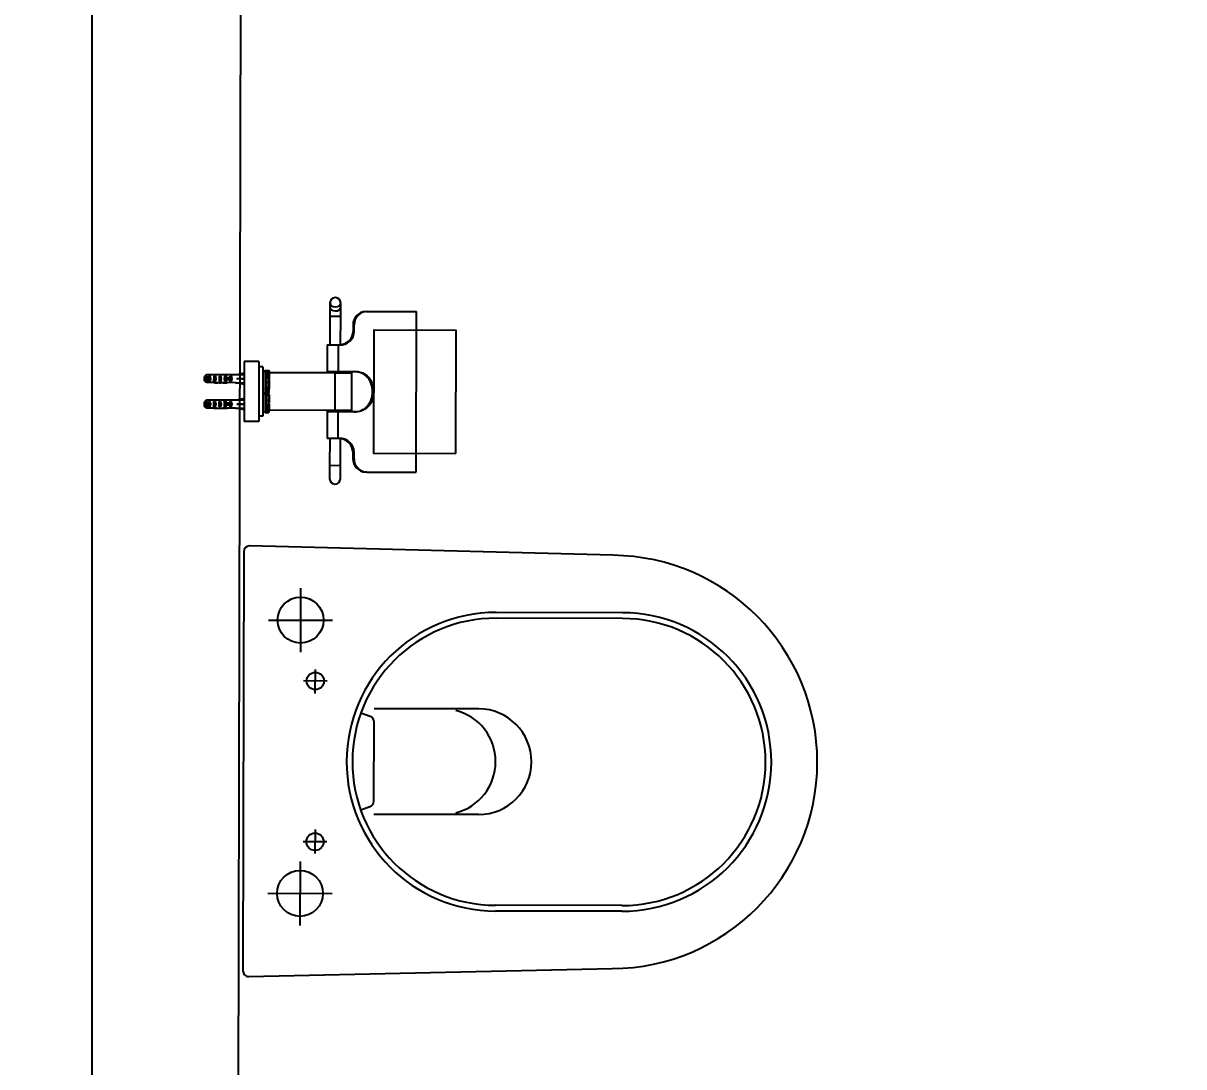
# Model space of a CAD drawing. Extents: x -678889171 to 586587, y -792238163 to 335485.
# Drawn here: x 82681 to 83692, y 45195 to 46104 of the extents above; entities that cross this region are included whole.
import ezdxf

# ---------------------------------------------------------------- set-up
doc = ezdxf.new("R2010")
doc.units = 0
doc.header["$MEASUREMENT"] = 0
doc.set_wipeout_variables(frame=1)
for name, color, linetype in [('XR-Typ26$0$XR-A-TYP-2-3-4-5-6-7-8-9-10$0$A-FURN-SANT', 252, 'Continuous'), ('XR-Typ26$0$XR-A-TYP-2-3-4-5-6-7-8-9-10$0$A-WALL', 252, 'Continuous'), ('XR-Typ26$0$XR-A-TYP-2-3-4-5-6-7-8-9-10$0$XR-A-TYP$0$TYPICAL TYPES$0$I-WC', 252, 'Continuous')]:
    doc.layers.add(name, color=color, linetype=linetype)

# ---------------------------------------------------------------- blocks, each defined once
blk = doc.blocks.new('XR-Typ26$0$XR-A-TYP-2-3-4-5-6-7-8-9-10$0$XR-A-TYP$0$TYPICAL TYPES$0$XREF_3BR$0$SE4')
at = {"layer": 'XR-Typ26$0$XR-A-TYP-2-3-4-5-6-7-8-9-10$0$A-FURN-SANT'}
for p, q in [((416.17, 478.16, 0), (410.26, 478.16, 0)), ((410.26, 472.39, 0), (410.26, 478.16, 0)), ((411.48, 479.36, 0), (414.94, 479.36, 0)), ((416.17, 472.39, 0), (416.17, 478.16, 0)), ((435.17, 478.16, 0), (429.26, 478.16, 0)), ((429.26, 472.39, 0), (429.26, 478.16, 0)), ((430.48, 479.36, 0), (433.94, 479.36, 0)), ((435.17, 472.39, 0), (435.17, 478.16, 0)), ((410.21, 470.5, 0), (410.4, 470.5, 0)), ((410.26, 472.39, 0), (410.26, 472.25, 0)), ((410.26, 472.25, 0), (410.26, 472.25, 0)), ((411.23, 476.36, 0), (415.2, 476.36, 0)), ((411.23, 476.36, 0), (411.23, 475.36, 0)), ((415.2, 475.36, 0), (411.23, 475.36, 0)), ((411.23, 472.36, 0), (415.2, 472.36, 0)), ((411.23, 472.36, 0), (411.23, 471.36, 0)), ((415.2, 471.36, 0), (411.23, 471.36, 0)), ((411.23, 468.36, 0), (415.2, 468.36, 0)), ((411.23, 468.36, 0), (411.23, 467.36, 0)), ((415.2, 476.36, 0), (415.2, 475.36, 0)), ((415.2, 472.36, 0), (415.2, 471.36, 0)), ((415.2, 468.36, 0), (415.2, 467.36, 0)), ((416.21, 470.5, 0), (416.03, 470.5, 0)), ((416.17, 472.25, 0), (416.16, 472.25, 0)), ((416.17, 472.39, 0), (416.17, 472.25, 0)), ((429.21, 470.5, 0), (429.4, 470.5, 0)), ((429.26, 472.39, 0), (429.26, 472.25, 0)), ((429.26, 472.25, 0), (429.26, 472.25, 0)), ((430.23, 476.36, 0), (434.2, 476.36, 0)), ((430.23, 476.36, 0), (430.23, 475.36, 0)), ((434.2, 475.36, 0), (430.23, 475.36, 0)), ((430.23, 472.36, 0), (434.2, 472.36, 0)), ((430.23, 472.36, 0), (430.23, 471.36, 0)), ((434.2, 471.36, 0), (430.23, 471.36, 0)), ((430.23, 468.36, 0), (434.2, 468.36, 0)), ((430.23, 468.36, 0), (430.23, 467.36, 0)), ((434.2, 476.36, 0), (434.2, 475.36, 0)), ((434.2, 472.36, 0), (434.2, 471.36, 0)), ((434.2, 468.36, 0), (434.2, 467.36, 0)), ((435.21, 470.5, 0), (435.03, 470.5, 0)), ((435.17, 472.25, 0), (435.16, 472.25, 0)), ((435.17, 472.39, 0), (435.17, 472.25, 0)), ((410.21, 465.48, 0), (410.21, 463.93, 0)), ((410.23, 464.62, 0), (410.55, 464.62, 0)), ((410.26, 462.81, 0), (410.27, 462.81, 0)), ((410.26, 462.81, 0), (410.26, 462.59, 0)), ((410.26, 456.35, 0), (410.26, 462.59, 0)), ((415.2, 467.36, 0), (411.23, 467.36, 0)), ((411.23, 464.36, 0), (412.46, 464.36, 0)), ((411.23, 464.36, 0), (411.23, 463.51, 0)), ((412.46, 463.51, 0), (411.23, 463.51, 0)), ((411.23, 460.36, 0), (412.46, 460.36, 0)), ((411.23, 460.36, 0), (411.23, 459.51, 0)), ((415.2, 459.51, 0), (411.23, 459.51, 0)), ((412.46, 464.36, 0), (412.46, 464.59, 0)), ((413.21, 464.36, 0), (412.46, 464.36, 0)), ((412.46, 460.91, 0), (412.46, 464.36, 0)), ((413.96, 460.91, 0), (412.46, 460.91, 0)), ((412.46, 460.3, 0), (412.46, 460.91, 0)), ((413.96, 460.3, 0), (412.46, 460.3, 0)), ((413.96, 464.36, 0), (413.21, 464.36, 0)), ((413.96, 464.36, 0), (413.96, 464.59, 0)), ((413.96, 464.36, 0), (415.2, 464.36, 0)), ((413.96, 460.91, 0), (413.96, 464.36, 0)), ((415.2, 463.51, 0), (413.96, 463.51, 0)), ((413.96, 460.3, 0), (413.96, 460.91, 0)), ((413.96, 460.36, 0), (415.2, 460.36, 0)), ((415.2, 464.36, 0), (415.2, 463.51, 0)), ((415.2, 460.36, 0), (415.2, 459.51, 0)), ((416.2, 464.62, 0), (415.88, 464.62, 0)), ((416.17, 462.81, 0), (416.15, 462.81, 0)), ((416.17, 462.81, 0), (416.17, 462.59, 0)), ((416.17, 456.35, 0), (416.17, 462.59, 0)), ((416.21, 463.93, 0), (416.21, 465.48, 0)), ((429.21, 465.48, 0), (429.21, 463.93, 0)), ((429.23, 464.62, 0), (429.55, 464.62, 0)), ((429.26, 462.81, 0), (429.27, 462.81, 0)), ((429.26, 462.81, 0), (429.26, 462.59, 0)), ((429.26, 456.35, 0), (429.26, 462.59, 0)), ((434.2, 467.36, 0), (430.23, 467.36, 0)), ((430.23, 464.36, 0), (431.46, 464.36, 0)), ((430.23, 464.36, 0), (430.23, 463.51, 0)), ((431.46, 463.51, 0), (430.23, 463.51, 0)), ((430.23, 460.36, 0), (431.46, 460.36, 0)), ((430.23, 460.36, 0), (430.23, 459.51, 0)), ((434.2, 459.51, 0), (430.23, 459.51, 0)), ((431.46, 464.36, 0), (431.46, 464.59, 0)), ((432.21, 464.36, 0), (431.46, 464.36, 0)), ((431.46, 460.91, 0), (431.46, 464.36, 0)), ((432.96, 460.91, 0), (431.46, 460.91, 0)), ((431.46, 460.3, 0), (431.46, 460.91, 0)), ((432.96, 460.3, 0), (431.46, 460.3, 0)), ((432.96, 464.36, 0), (432.21, 464.36, 0)), ((432.96, 464.36, 0), (432.96, 464.59, 0)), ((432.96, 464.36, 0), (434.2, 464.36, 0)), ((432.96, 460.91, 0), (432.96, 464.36, 0)), ((434.2, 463.51, 0), (432.96, 463.51, 0)), ((432.96, 460.3, 0), (432.96, 460.91, 0)), ((432.96, 460.36, 0), (434.2, 460.36, 0)), ((434.2, 464.36, 0), (434.2, 463.51, 0)), ((434.2, 460.36, 0), (434.2, 459.51, 0)), ((435.2, 464.62, 0), (434.88, 464.62, 0)), ((435.17, 462.81, 0), (435.15, 462.81, 0)), ((435.17, 462.81, 0), (435.17, 462.59, 0)), ((435.17, 456.35, 0), (435.17, 462.59, 0)), ((435.21, 463.93, 0), (435.21, 465.48, 0)), ((408.96, 449.86, 0), (410.21, 455.35, 0)), ((410.21, 456.35, 0), (410.26, 456.35, 0)), ((410.21, 456.35, 0), (410.21, 455.35, 0)), ((413.21, 449.86, 0), (413.21, 455.35, 0)), ((416.21, 456.35, 0), (416.17, 456.35, 0)), ((416.21, 455.35, 0), (416.21, 456.35, 0)), ((417.47, 449.86, 0), (416.21, 455.35, 0)), ((427.96, 449.86, 0), (429.21, 455.35, 0)), ((429.26, 456.35, 0), (429.21, 456.35, 0)), ((429.21, 456.35, 0), (429.21, 455.35, 0)), ((432.21, 449.86, 0), (432.21, 455.35, 0)), ((435.21, 456.35, 0), (435.17, 456.35, 0)), ((435.21, 455.35, 0), (435.21, 456.35, 0)), ((436.47, 449.86, 0), (435.21, 455.35, 0)), ((445.21, 449.86, 0), (400.21, 449.86, 0)), ((400.21, 438.86, 0), (400.21, 449.86, 0)), ((445.21, 438.86, 0), (445.21, 449.86, 0)), ((445.21, 438.86, 0), (400.21, 438.86, 0)), ((404.21, 435.86, 0), (404.21, 438.86, 0)), ((441.21, 435.86, 0), (404.21, 435.86, 0)), ((407.15, 434.17, 0), (407.23, 434.17, 0)), ((407.15, 434.17, 0), (407.15, 431.42, 0)), ((407.23, 431.42, 0), (407.23, 434.17, 0)), ((407.71, 434.17, 0), (407.23, 434.17, 0)), ((407.71, 435.86, 0), (407.71, 434.17, 0)), ((407.98, 434.17, 0), (407.71, 434.17, 0)), ((407.77, 433.26, 0), (407.77, 434.17, 0)), ((407.79, 434.17, 0), (407.79, 433.55, 0)), ((407.88, 433.55, 0), (407.79, 433.55, 0)), ((407.8, 433.55, 0), (407.8, 433.26, 0)), ((407.86, 433.26, 0), (407.86, 433.55, 0)), ((407.87, 434.17, 0), (407.87, 433.55, 0)), ((407.87, 433.55, 0), (407.97, 433.55, 0)), ((407.97, 433.55, 0), (407.97, 434.17, 0)), ((408.19, 434.17, 0), (407.98, 434.17, 0)), ((407.98, 434.17, 0), (407.98, 433.55, 0)), ((408.19, 433.55, 0), (407.98, 433.55, 0)), ((408.19, 433.55, 0), (408.19, 434.17, 0)), ((409.58, 434.17, 0), (408.19, 434.17, 0)), ((409.87, 433.55, 0), (408.19, 433.55, 0)), ((408.44, 433.55, 0), (408.44, 431.6, 0)), ((408.85, 431.6, 0), (408.85, 433.55, 0)), ((409.26, 431.6, 0), (409.26, 433.55, 0)), ((411.68, 434.17, 0), (409.58, 434.17, 0)), ((409.63, 431.6, 0), (409.63, 433.55, 0)), ((409.87, 433.55, 0), (409.87, 434.17, 0)), ((412.39, 433.55, 0), (409.87, 433.55, 0)), ((410.13, 431.6, 0), (410.13, 433.55, 0)), ((410.54, 431.6, 0), (410.54, 433.55, 0)), ((411.27, 431.6, 0), (411.27, 433.55, 0)), ((412.39, 434.17, 0), (411.68, 434.17, 0)), ((411.69, 431.6, 0), (411.69, 433.55, 0)), ((412.16, 431.6, 0), (412.16, 433.55, 0)), ((412.82, 434.17, 0), (412.39, 434.17, 0)), ((412.39, 433.55, 0), (412.39, 434.17, 0)), ((412.82, 433.55, 0), (412.39, 433.55, 0)), ((412.81, 431.6, 0), (412.81, 433.55, 0)), ((413.64, 434.17, 0), (412.82, 434.17, 0)), ((412.82, 433.55, 0), (412.82, 434.17, 0)), ((413.64, 433.55, 0), (412.82, 433.55, 0)), ((415.56, 434.17, 0), (413.64, 434.17, 0)), ((413.64, 433.55, 0), (413.64, 434.17, 0)), ((415.56, 433.55, 0), (413.64, 433.55, 0)), ((416.17, 434.17, 0), (415.56, 434.17, 0)), ((415.56, 433.55, 0), (415.56, 434.17, 0)), ((416.17, 433.55, 0), (415.56, 433.55, 0)), ((416.03, 431.6, 0), (416.03, 433.55, 0)), ((418.14, 434.17, 0), (416.17, 434.17, 0)), ((416.17, 433.55, 0), (416.17, 434.17, 0)), ((418.14, 433.55, 0), (416.17, 433.55, 0)), ((418.83, 434.17, 0), (418.14, 434.17, 0)), ((418.14, 433.55, 0), (418.14, 434.17, 0)), ((418.83, 433.55, 0), (418.14, 433.55, 0)), ((419.29, 434.17, 0), (418.83, 434.17, 0)), ((418.83, 433.55, 0), (418.83, 434.17, 0)), ((419.29, 433.55, 0), (418.83, 433.55, 0)), ((419.53, 434.17, 0), (419.29, 434.17, 0)), ((419.29, 433.55, 0), (419.29, 434.17, 0)), ((419.53, 433.55, 0), (419.29, 433.55, 0)), ((419.59, 434.17, 0), (419.53, 434.17, 0)), ((419.53, 433.55, 0), (419.53, 434.17, 0)), ((419.59, 433.55, 0), (419.53, 433.55, 0)), ((420.18, 434.17, 0), (419.59, 434.17, 0)), ((419.59, 433.55, 0), (419.59, 434.17, 0)), ((420.18, 433.55, 0), (419.59, 433.55, 0)), ((419.62, 431.6, 0), (419.62, 433.55, 0)), ((420.06, 433.55, 0), (420.06, 431.6, 0)), ((420.07, 431.6, 0), (420.07, 433.55, 0)), ((420.18, 433.55, 0), (420.18, 434.17, 0)), ((420.18, 434.17, 0), (420.18, 434.17, 0)), ((420.32, 434.17, 0), (420.18, 434.17, 0)), ((420.18, 433.55, 0), (420.18, 434.17, 0)), ((420.18, 433.55, 0), (420.18, 433.55, 0)), ((420.32, 431.6, 0), (420.32, 434.17, 0)), ((420.32, 434.17, 0), (420.57, 434.17, 0)), ((420.57, 434.17, 0), (420.75, 434.17, 0)), ((420.57, 431.6, 0), (420.57, 434.17, 0)), ((420.75, 432.15, 0), (420.75, 434.17, 0)), ((420.75, 434.17, 0), (422.02, 434.17, 0)), ((422.02, 432.15, 0), (422.02, 434.17, 0)), ((422.02, 434.17, 0), (422.33, 434.17, 0)), ((424.85, 434.17, 0), (422.33, 434.17, 0)), ((422.33, 432.15, 0), (422.33, 434.17, 0)), ((422.71, 432.15, 0), (422.71, 434.17, 0)), ((422.9, 432.52, 0), (422.9, 434.17, 0)), ((423.95, 432.52, 0), (423.95, 434.17, 0)), ((423.98, 432.52, 0), (423.98, 434.17, 0)), ((424.14, 434.17, 0), (424.14, 431.6, 0)), ((424.18, 431.6, 0), (424.18, 434.17, 0)), ((424.52, 431.6, 0), (424.52, 434.17, 0)), ((424.81, 434.17, 0), (424.81, 431.6, 0)), ((424.83, 431.6, 0), (424.83, 434.17, 0)), ((424.85, 434.17, 0), (425.11, 434.17, 0)), ((424.85, 434.17, 0), (424.85, 431.6, 0)), ((425.11, 431.6, 0), (425.11, 434.17, 0)), ((425.25, 434.17, 0), (425.11, 434.17, 0)), ((425.83, 434.17, 0), (425.25, 434.17, 0)), ((425.25, 434.17, 0), (425.25, 434.17, 0)), ((425.25, 433.55, 0), (425.25, 434.17, 0)), ((425.25, 434.17, 0), (425.25, 433.55, 0)), ((425.83, 433.55, 0), (425.25, 433.55, 0)), ((425.25, 433.55, 0), (425.25, 433.55, 0)), ((425.36, 431.6, 0), (425.36, 433.55, 0)), ((425.37, 431.6, 0), (425.37, 433.55, 0)), ((425.8, 431.6, 0), (425.8, 433.55, 0)), ((425.9, 434.17, 0), (425.83, 434.17, 0)), ((425.83, 433.55, 0), (425.83, 434.17, 0)), ((425.9, 433.55, 0), (425.83, 433.55, 0)), ((426.14, 434.17, 0), (425.9, 434.17, 0)), ((425.9, 433.55, 0), (425.9, 434.17, 0)), ((426.14, 433.55, 0), (425.9, 433.55, 0)), ((426.6, 434.17, 0), (426.14, 434.17, 0)), ((426.14, 433.55, 0), (426.14, 434.17, 0)), ((426.6, 433.55, 0), (426.14, 433.55, 0)), ((427.28, 434.17, 0), (426.6, 434.17, 0)), ((426.6, 433.55, 0), (426.6, 434.17, 0)), ((427.28, 433.55, 0), (426.6, 433.55, 0)), ((429.26, 434.17, 0), (427.28, 434.17, 0)), ((427.28, 433.55, 0), (427.28, 434.17, 0)), ((429.26, 433.55, 0), (427.28, 433.55, 0)), ((429.87, 434.17, 0), (429.26, 434.17, 0)), ((429.26, 433.55, 0), (429.26, 434.17, 0)), ((429.87, 433.55, 0), (429.26, 433.55, 0)), ((429.4, 431.6, 0), (429.4, 433.55, 0)), ((431.79, 434.17, 0), (429.87, 434.17, 0)), ((429.87, 433.55, 0), (429.87, 434.17, 0)), ((431.79, 433.55, 0), (429.87, 433.55, 0)), ((432.61, 434.17, 0), (431.79, 434.17, 0)), ((431.79, 433.55, 0), (431.79, 434.17, 0)), ((432.61, 433.55, 0), (431.79, 433.55, 0)), ((433.04, 434.17, 0), (432.61, 434.17, 0)), ((432.61, 433.55, 0), (432.61, 434.17, 0)), ((433.04, 433.55, 0), (432.61, 433.55, 0)), ((432.61, 431.6, 0), (432.61, 433.55, 0)), ((433.04, 433.55, 0), (433.04, 434.17, 0)), ((433.74, 434.17, 0), (433.04, 434.17, 0)), ((435.56, 433.55, 0), (433.04, 433.55, 0)), ((433.27, 431.6, 0), (433.27, 433.55, 0)), ((435.85, 434.17, 0), (433.74, 434.17, 0)), ((433.74, 431.6, 0), (433.74, 433.55, 0)), ((434.16, 431.6, 0), (434.16, 433.55, 0)), ((434.88, 431.6, 0), (434.88, 433.55, 0)), ((435.3, 431.6, 0), (435.3, 433.55, 0)), ((435.56, 433.55, 0), (435.56, 434.17, 0)), ((437.23, 433.55, 0), (435.56, 433.55, 0)), ((435.8, 431.6, 0), (435.8, 433.55, 0)), ((437.23, 434.17, 0), (435.85, 434.17, 0)), ((436.17, 431.6, 0), (436.17, 433.55, 0)), ((436.58, 431.6, 0), (436.58, 433.55, 0)), ((436.99, 431.6, 0), (436.99, 433.55, 0)), ((437.45, 434.17, 0), (437.23, 434.17, 0)), ((437.23, 433.55, 0), (437.23, 434.17, 0)), ((437.45, 433.55, 0), (437.23, 433.55, 0)), ((437.71, 434.17, 0), (437.45, 434.17, 0)), ((437.45, 433.55, 0), (437.45, 434.17, 0)), ((437.46, 433.55, 0), (437.46, 434.17, 0)), ((437.46, 433.55, 0), (437.56, 433.55, 0)), ((437.56, 433.55, 0), (437.56, 434.17, 0)), ((437.64, 433.55, 0), (437.57, 433.55, 0)), ((437.57, 433.26, 0), (437.57, 433.55, 0)), ((437.63, 433.26, 0), (437.63, 433.55, 0)), ((437.64, 433.55, 0), (437.64, 434.17, 0)), ((437.65, 433.26, 0), (437.65, 434.17, 0)), ((437.71, 435.86, 0), (437.71, 434.17, 0)), ((438.2, 434.17, 0), (437.71, 434.17, 0)), ((438.2, 434.17, 0), (438.28, 434.17, 0)), ((438.2, 431.42, 0), (438.2, 434.17, 0)), ((438.28, 431.42, 0), (438.28, 434.17, 0)), ((441.21, 435.86, 0), (441.21, 438.86, 0)), ((407.23, 431.42, 0), (407.15, 431.42, 0)), ((407.15, 431.42, 0), (407.15, 431.24, 0)), ((407.16, 431.24, 0), (407.15, 431.24, 0)), ((407.16, 431.42, 0), (407.16, 431.24, 0)), ((407.16, 431.24, 0), (407.36, 431.24, 0)), ((407.52, 431.42, 0), (407.23, 431.42, 0)), ((407.36, 431.42, 0), (407.36, 431.24, 0)), ((407.36, 431.24, 0), (407.52, 431.24, 0)), ((407.52, 431.42, 0), (407.52, 431.24, 0)), ((408.03, 431.24, 0), (407.52, 431.24, 0)), ((407.77, 433.26, 0), (407.8, 433.26, 0)), ((407.8, 433.26, 0), (407.86, 433.26, 0)), ((407.86, 433.26, 0), (408.44, 433.26, 0)), ((408.03, 431.24, 0), (408.03, 433.26, 0)), ((408.32, 431.61, 0), (408.03, 431.61, 0)), ((408.37, 431.42, 0), (408.03, 431.42, 0)), ((408.03, 431.24, 0), (408.09, 431.24, 0)), ((408.09, 431.42, 0), (408.09, 431.24, 0)), ((408.09, 431.24, 0), (408.36, 431.24, 0)), ((408.32, 431.61, 0), (408.32, 433.26, 0)), ((408.44, 431.61, 0), (408.32, 431.61, 0)), ((408.36, 431.61, 0), (408.36, 431.24, 0)), ((409.6, 431.24, 0), (408.36, 431.24, 0)), ((408.85, 431.6, 0), (408.44, 431.6, 0)), ((408.71, 381.86, 0), (408.71, 431.24, 0)), ((408.85, 431.6, 0), (409.26, 431.6, 0)), ((409.26, 431.6, 0), (409.63, 431.6, 0)), ((409.6, 431.24, 0), (409.6, 431.6, 0)), ((411.99, 431.24, 0), (409.6, 431.24, 0)), ((409.63, 431.6, 0), (410.13, 431.6, 0)), ((410.13, 431.6, 0), (410.54, 431.6, 0)), ((410.54, 431.6, 0), (411.27, 431.6, 0)), ((411.27, 431.6, 0), (411.69, 431.6, 0)), ((411.69, 431.6, 0), (412.16, 431.6, 0)), ((411.99, 431.24, 0), (411.99, 431.6, 0)), ((413.39, 431.24, 0), (411.99, 431.24, 0)), ((412.16, 431.6, 0), (412.81, 431.6, 0)), ((412.81, 431.6, 0), (416.03, 431.6, 0)), ((413.39, 431.24, 0), (413.39, 431.6, 0)), ((413.39, 431.24, 0), (413.41, 431.24, 0)), ((413.41, 431.24, 0), (413.41, 431.6, 0)), ((414.18, 431.6, 0), (414.18, 431.24, 0)), ((414.6, 431.24, 0), (414.18, 431.24, 0)), ((414.6, 431.6, 0), (414.6, 431.24, 0)), ((414.71, 431.24, 0), (414.6, 431.24, 0)), ((414.71, 431.24, 0), (414.71, 431.6, 0)), ((414.86, 431.24, 0), (414.71, 431.24, 0)), ((414.86, 431.24, 0), (414.86, 431.6, 0)), ((415.08, 431.24, 0), (414.86, 431.24, 0)), ((415.08, 431.24, 0), (415.08, 431.6, 0)), ((415.95, 431.24, 0), (415.08, 431.24, 0)), ((415.95, 431.24, 0), (415.95, 431.6, 0)), ((416.85, 431.24, 0), (415.95, 431.24, 0)), ((416.03, 431.6, 0), (419.62, 431.6, 0)), ((416.85, 431.24, 0), (416.85, 431.6, 0)), ((418.48, 431.24, 0), (416.85, 431.24, 0)), ((418.48, 431.24, 0), (418.48, 431.6, 0)), ((419.68, 431.24, 0), (418.48, 431.24, 0)), ((419.62, 431.6, 0), (420.06, 431.6, 0)), ((419.68, 431.24, 0), (419.68, 431.6, 0)), ((420.4, 431.24, 0), (419.68, 431.24, 0)), ((420.07, 431.6, 0), (420.06, 431.6, 0)), ((420.07, 431.6, 0), (420.32, 431.6, 0)), ((420.32, 431.6, 0), (420.57, 431.6, 0)), ((420.4, 431.24, 0), (420.4, 431.6, 0)), ((420.57, 432.15, 0), (420.75, 432.15, 0)), ((420.57, 431.6, 0), (420.6, 431.6, 0)), ((420.6, 431.6, 0), (420.6, 432.15, 0)), ((420.62, 431.6, 0), (420.6, 431.6, 0)), ((420.62, 431.6, 0), (420.62, 432.15, 0)), ((420.62, 431.6, 0), (420.9, 431.6, 0)), ((420.75, 432.15, 0), (422.02, 432.15, 0)), ((420.9, 431.6, 0), (420.9, 432.15, 0)), ((420.9, 431.6, 0), (421.25, 431.6, 0)), ((421.25, 431.6, 0), (421.25, 432.15, 0)), ((421.29, 431.6, 0), (421.25, 431.6, 0)), ((421.29, 431.6, 0), (421.29, 432.15, 0)), ((421.29, 431.6, 0), (422.44, 431.6, 0)), ((422.02, 432.15, 0), (422.33, 432.15, 0)), ((422.33, 432.15, 0), (422.71, 432.15, 0)), ((422.44, 431.6, 0), (422.44, 432.15, 0)), ((422.44, 431.6, 0), (422.71, 431.6, 0)), ((422.72, 432.52, 0), (422.71, 432.52, 0)), ((422.71, 432.52, 0), (422.9, 432.52, 0)), ((422.71, 431.6, 0), (422.71, 432.15, 0)), ((422.71, 431.6, 0), (422.71, 432.15, 0)), ((422.71, 431.6, 0), (422.71, 431.6, 0)), ((422.71, 431.39, 0), (422.71, 431.4, 0)), ((422.72, 431.6, 0), (422.72, 432.52, 0)), ((422.72, 432.52, 0), (422.72, 431.6, 0)), ((422.72, 431.6, 0), (422.72, 431.6, 0)), ((422.72, 431.6, 0), (422.99, 431.6, 0)), ((422.9, 432.52, 0), (423.95, 432.52, 0)), ((422.99, 431.6, 0), (422.99, 432.52, 0)), ((422.99, 431.6, 0), (424.14, 431.6, 0)), ((423.72, 431.6, 0), (423.72, 431.59, 0)), ((423.95, 432.52, 0), (423.98, 432.52, 0)), ((424.18, 431.6, 0), (424.14, 431.6, 0)), ((424.18, 431.6, 0), (424.52, 431.6, 0)), ((424.52, 431.6, 0), (424.81, 431.6, 0)), ((424.83, 431.6, 0), (424.81, 431.6, 0)), ((424.83, 431.6, 0), (424.85, 431.6, 0)), ((424.85, 431.6, 0), (425.11, 431.6, 0)), ((425.03, 431.24, 0), (425.03, 431.6, 0)), ((425.74, 431.24, 0), (425.03, 431.24, 0)), ((425.11, 431.6, 0), (425.36, 431.6, 0)), ((425.37, 431.6, 0), (425.36, 431.6, 0)), ((425.37, 431.6, 0), (425.8, 431.6, 0)), ((425.74, 431.24, 0), (425.74, 431.6, 0)), ((426.95, 431.24, 0), (425.74, 431.24, 0)), ((425.8, 431.6, 0), (429.4, 431.6, 0)), ((426.95, 431.24, 0), (426.95, 431.6, 0)), ((428.58, 431.24, 0), (426.95, 431.24, 0)), ((428.58, 431.24, 0), (428.58, 431.6, 0)), ((429.48, 431.24, 0), (428.58, 431.24, 0)), ((429.4, 431.6, 0), (432.61, 431.6, 0)), ((429.48, 431.24, 0), (429.48, 431.6, 0)), ((430.35, 431.24, 0), (429.48, 431.24, 0)), ((430.35, 431.24, 0), (430.35, 431.6, 0)), ((430.56, 431.24, 0), (430.35, 431.24, 0)), ((430.56, 431.24, 0), (430.56, 431.6, 0)), ((430.72, 431.24, 0), (430.56, 431.24, 0)), ((430.72, 431.24, 0), (430.72, 431.6, 0)), ((430.83, 431.24, 0), (430.72, 431.24, 0)), ((430.83, 431.24, 0), (430.83, 431.6, 0)), ((431.24, 431.24, 0), (430.83, 431.24, 0)), ((431.24, 431.24, 0), (431.24, 431.6, 0)), ((432.02, 431.6, 0), (432.02, 431.24, 0)), ((432.02, 431.24, 0), (432.04, 431.24, 0)), ((432.04, 431.24, 0), (432.04, 431.6, 0)), ((433.44, 431.24, 0), (432.04, 431.24, 0)), ((432.61, 431.6, 0), (433.27, 431.6, 0)), ((433.27, 431.6, 0), (433.74, 431.6, 0)), ((433.44, 431.24, 0), (433.44, 431.6, 0)), ((435.83, 431.24, 0), (433.44, 431.24, 0)), ((433.74, 431.6, 0), (434.16, 431.6, 0)), ((434.16, 431.6, 0), (434.88, 431.6, 0)), ((434.88, 431.6, 0), (435.3, 431.6, 0)), ((435.3, 431.6, 0), (435.8, 431.6, 0)), ((435.8, 431.6, 0), (436.17, 431.6, 0)), ((435.83, 431.24, 0), (435.83, 431.6, 0)), ((437.07, 431.24, 0), (435.83, 431.24, 0)), ((436.17, 431.6, 0), (436.58, 431.6, 0)), ((436.99, 431.6, 0), (436.58, 431.6, 0)), ((436.71, 381.86, 0), (436.71, 431.24, 0)), ((436.99, 433.26, 0), (437.57, 433.26, 0)), ((437.11, 431.61, 0), (436.99, 431.61, 0)), ((437.4, 431.42, 0), (437.06, 431.42, 0)), ((437.07, 431.24, 0), (437.07, 431.61, 0)), ((437.07, 431.24, 0), (437.34, 431.24, 0)), ((437.11, 431.61, 0), (437.11, 433.26, 0)), ((437.4, 431.61, 0), (437.11, 431.61, 0)), ((437.34, 431.42, 0), (437.34, 431.24, 0)), ((437.34, 431.24, 0), (437.4, 431.24, 0)), ((437.4, 431.24, 0), (437.4, 433.26, 0)), ((437.91, 431.24, 0), (437.4, 431.24, 0)), ((437.57, 433.26, 0), (437.63, 433.26, 0)), ((437.63, 433.26, 0), (437.65, 433.26, 0)), ((438.2, 431.42, 0), (437.91, 431.42, 0)), ((437.91, 431.42, 0), (437.91, 431.24, 0)), ((437.91, 431.24, 0), (438.07, 431.24, 0)), ((438.07, 431.42, 0), (438.07, 431.24, 0)), ((438.07, 431.24, 0), (438.27, 431.24, 0)), ((438.28, 431.42, 0), (438.2, 431.42, 0)), ((438.27, 431.42, 0), (438.27, 431.24, 0)), ((438.27, 431.24, 0), (438.27, 431.42, 0)), ((438.27, 431.24, 0), (438.27, 431.24, 0)), ((367.71, 385.86, 0), (357.71, 385.86, 0)), ((367.71, 385.86, 0), (367.71, 377.86, 0)), ((387.71, 385.86, 0), (367.71, 385.86, 0)), ((387.71, 379.77, 0), (387.71, 387.86, 0)), ((407.71, 387.86, 0), (387.71, 387.86, 0)), ((407.71, 379.77, 0), (407.71, 387.86, 0)), ((407.71, 379.77, 0), (407.71, 387.86, 0)), ((408.71, 387.86, 0), (407.71, 387.86, 0)), ((408.71, 381.86, 0), (436.71, 381.86, 0)), ((408.71, 369.36, 0), (408.71, 381.86, 0)), ((437.71, 387.86, 0), (436.71, 387.86, 0)), ((436.71, 381.86, 0), (436.71, 369.36, 0)), ((437.71, 387.86, 0), (437.71, 379.77, 0)), ((457.71, 387.86, 0), (437.71, 387.86, 0)), ((437.71, 387.86, 0), (437.71, 379.77, 0)), ((457.71, 387.86, 0), (457.71, 379.77, 0)), ((478.71, 385.86, 0), (457.71, 385.86, 0)), ((478.71, 377.86, 0), (478.71, 385.86, 0)), ((485.78, 385.86, 0), (478.71, 385.86, 0)), ((488.89, 385.86, 0), (485.78, 385.86, 0)), ((357.71, 377.86, 0), (367.71, 377.86, 0)), ((367.71, 377.86, 0), (387.65, 377.86, 0)), ((407.71, 379.77, 0), (387.71, 379.77, 0)), ((387.71, 378.62, 0), (387.71, 379.77, 0)), ((407.71, 366.66, 0), (407.71, 379.77, 0)), ((407.71, 375.86, 0), (408.71, 375.86, 0)), ((436.71, 375.86, 0), (437.71, 375.86, 0)), ((437.71, 379.77, 0), (437.71, 366.66, 0)), ((457.71, 379.77, 0), (437.71, 379.77, 0)), ((457.71, 379.77, 0), (457.71, 378.62, 0)), ((457.78, 377.86, 0), (478.71, 377.86, 0)), ((478.71, 377.86, 0), (485.78, 377.86, 0)), ((485.78, 377.86, 0), (488.89, 377.86, 0)), ((377.71, 368.6, 0), (372.71, 368.6, 0)), ((372.71, 368.6, 0), (372.71, 367.67, 0)), ((372.71, 367.67, 0), (377.71, 367.67, 0)), ((377.71, 367.67, 0), (377.71, 368.6, 0)), ((408.71, 369.36, 0), (436.71, 369.36, 0)), ((467.71, 367.67, 0), (467.71, 368.6, 0)), ((472.71, 368.6, 0), (467.71, 368.6, 0)), ((467.71, 367.67, 0), (472.71, 367.67, 0)), ((472.71, 367.67, 0), (472.71, 368.6, 0)), ((362.71, 358.17, 0), (362.71, 359.04, 0)), ((362.71, 358.17, 0), (362.71, 321.24, 0)), ((482.71, 359.04, 0), (482.71, 358.17, 0)), ((482.71, 358.17, 0), (482.71, 321.24, 0)), ((362.83, 321.23, 0), (482.61, 321.23, 0))]:
    blk.add_line(p, q, dxfattribs=at)
at = {"layer": 'XR-Typ26$0$XR-A-TYP-2-3-4-5-6-7-8-9-10$0$A-FURN-SANT', "elevation": 0}
for points in [[(407.15, 431.24), (438.28, 431.24), (438.28, 434.17), (407.15, 434.17)], [(376.76, 291.63), (468.67, 291.63), (468.67, 353.06), (376.76, 353.06)]]:
    blk.add_lwpolyline(points, close=True, dxfattribs=at)
at = {"layer": 'XR-Typ26$0$XR-A-TYP-2-3-4-5-6-7-8-9-10$0$A-FURN-SANT'}
for centre, radius, start, end in [((420.59, 431.89, 0), 0.303, 249.71302, 266.578), ((420.57, 431.7, 0), 0.191, 245.50722, 295.34194), ((420.81, 430.87, 0), 0.688, 95.98324, 109.00372), ((420.81, 431.04, 0), 0.513, 94.83143, 107.19357), ((421.25, 427.72, 0), 3.86, 76.28717, 96.71689), ((422.27, 431.61, 0), 0.178, 230.81503, 271.77675), ((422.88, 432.63, 0), 1.25, 262.23283, 271.7069), ((423.16, 431.61, 0), 0.178, 268.22325, 308.91874), ((424.19, 427.64, 0), 3.94, 82.70804, 103.56739), ((424.62, 431.03, 0), 0.519, 72.56649, 84.48331), ((424.62, 430.87, 0), 0.688, 70.99626, 84.01678), ((424.83, 431.89, 0), 0.303, 273.422, 290.28698), ((357.71, 381.86, 0), 4, 90, 270), ((488.89, 381.86, 0), 4, 270, 90), ((377.45, 377.95, 0), 10.28, 271.45446, 3.74332), ((377.59, 378.6, 0), 10, 270.71481, 351.51348), ((382.77, 378.63, 0), 4.95, 342.24937, 1.66275), ((467.97, 377.94, 0), 10.28, 176.22774, 268.57448), ((462.67, 378.63, 0), 4.95, 178.35026, 197.73761), ((467.8, 378.56, 0), 9.96, 188.27566, 269.49604), ((372.71, 358.59, 0), 10.01, 89.98537, 177.41079), ((372.68, 357.69, 0), 9.98, 89.80923, 177.25394), ((472.72, 358.59, 0), 10.01, 2.5889, 90.01493), ((472.75, 357.69, 0), 9.98, 2.74641, 90.19042), ((374.07, 175.03, 0), 146.65, 94.40601, 94.4421), ((472.51, 201.69, 0), 119.99, 85.12277, 85.16713)]:
    blk.add_arc(centre, radius, start, end, dxfattribs=at)
for centre, major_axis, ratio, start_param, end_param in [((413.21, 470.5, 0), (0, 10.51), 0.285569, 1.403348, 1.570796), ((413.21, 470.5, 0), (0, -6.74), 0.445101, 4.712389, 4.895847), ((413.21, 468.04, 0), (0, 6.74), 0.445101, 1.209195, 1.545119), ((413.21, 468.43, 0), (0, -8.33), 0.359989, 4.738067, 5.192367), ((413.21, 474.15, 0), (0, -10.51), 0.285569, -1.403348, -1.209195), ((413.21, 477.07, 0), (3, 0), 0.760351, 3.989655, 5.435123), ((413.21, 473.07, 0), (3, 0), 0.760351, 3.989655, 5.435123), ((413.21, 468.43, 0), (0, -8.33), 0.359989, 1.090818, 1.545119), ((413.21, 474.15, 0), (0, -10.51), 0.285569, 1.209195, 1.403348), ((413.21, 468.04, 0), (0, 6.74), 0.445101, 4.738067, 5.073991), ((413.21, 470.5, 0), (0, 6.74), 0.445101, 4.528931, 4.712389), ((413.21, 470.5, 0), (0, 10.51), 0.285569, 4.712389, 4.879837), ((432.21, 470.5, 0), (0, 10.51), 0.285569, 1.403348, 1.570796), ((432.21, 470.5, 0), (0, 6.74), 0.445101, 1.570796, 1.754254), ((432.21, 468.04, 0), (0, 6.74), 0.445101, 1.209195, 1.545119), ((432.21, 468.43, 0), (0, -8.33), 0.359989, 4.738067, 5.192367), ((432.21, 474.15, 0), (0, -10.51), 0.285569, -1.403348, -1.209195), ((432.21, 477.07, 0), (3, 0), 0.760351, 3.989655, 5.435123), ((432.21, 473.07, 0), (3, 0), 0.760351, 3.989655, 5.435123), ((432.21, 468.43, 0), (0, -8.33), 0.359989, 1.090818, 1.545119), ((432.21, 474.15, 0), (0, -10.51), 0.285569, 1.209195, 1.403348), ((432.21, 468.04, 0), (0, 6.74), 0.445101, 4.738067, 5.073991), ((432.21, 470.5, 0), (0, -6.74), 0.445101, 1.387338, 1.570796), ((432.21, 470.5, 0), (0, 10.51), 0.285569, 4.712389, 4.879837), ((413.21, 465.48, 0), (0, 8.33), 0.359989, 1.39272, 1.673729), ((413.21, 463.93, 0), (0, 6.74), 0.445101, 1.467863, 1.738244), ((413.21, 461.47, 0), (0, 6.74), 0.445101, 1.090818, 1.403348), ((413.21, 469.07, 0), (3, 0), 0.760351, 3.989655, 5.435123), ((413.21, 465.7, 0), (3, 0), 0.976011, 3.989655, 4.459709), ((413.21, 461.7, 0), (3, 0), 0.976011, 3.989655, 5.435123), ((413.21, 471.42, 0), (0, -7.06), 0.425017, 6.030505, 6.283185), ((413.21, 471.42, 0), (0, 7.06), 0.425017, 3.141593, 3.394273), ((413.21, 465.7, 0), (3, 0), 0.976011, 4.965069, 5.435123), ((413.21, 461.47, 0), (0, 6.74), 0.445101, 4.879837, 5.192367), ((413.21, 465.48, 0), (0, 8.33), 0.359989, 4.609456, 4.890466), ((413.21, 463.93, 0), (0, 6.74), 0.445101, 4.544941, 4.815322), ((432.21, 465.48, 0), (0, 8.33), 0.359989, 1.39272, 1.673729), ((432.21, 463.93, 0), (0, 6.74), 0.445101, 1.467863, 1.738244), ((432.21, 461.47, 0), (0, 6.74), 0.445101, 1.090818, 1.403348), ((432.21, 469.07, 0), (3, 0), 0.760351, 3.989655, 5.435123), ((432.21, 465.7, 0), (3, 0), 0.976011, 3.989655, 4.459709), ((432.21, 461.7, 0), (3, 0), 0.976011, 3.989655, 5.435123), ((432.21, 471.42, 0), (0, -7.06), 0.425017, 6.030505, 6.283185), ((432.21, 471.42, 0), (0, 7.06), 0.425017, 3.141593, 3.394273), ((432.21, 465.7, 0), (3, 0), 0.976011, 4.965069, 5.435123), ((432.21, 461.47, 0), (0, 6.74), 0.445101, 4.879837, 5.192367), ((432.21, 465.48, 0), (0, 8.33), 0.359989, 4.609456, 4.890466), ((432.21, 463.93, 0), (0, 6.74), 0.445101, 4.544941, 4.815322), ((413.21, 468.48, 0), (-0.76, -51.94), 0.055876, -1.314474, -1.20343), ((413.21, 468.48, 0), (-2.9, -51.94), 0.014553, 1.205061, 1.316105), ((413.21, 468.48, 0), (2.9, -51.94), 0.014553, -1.316105, -1.205061), ((413.21, 468.48, 0), (0.76, -51.94), 0.055876, 1.20343, 1.314474), ((432.21, 468.48, 0), (-0.76, -51.94), 0.055876, -1.314474, -1.20343), ((432.21, 468.48, 0), (-2.9, -51.94), 0.014553, 1.205061, 1.316105), ((432.21, 468.48, 0), (2.9, -51.94), 0.014553, -1.316105, -1.205061), ((432.21, 468.48, 0), (0.76, -51.94), 0.055876, 1.20343, 1.314474), ((420.58, 431.7, 0), (-0.068, 0.171), 0.902963, 2.7256, 3.147611), ((424.84, 431.7, 0), (0.068, 0.171), 0.902963, 3.133356, 3.557585), ((485.78, 381.86, 0), (0, -4), 0.707107, 3.141593, 6.283185), ((488.89, 381.86, 0), (0, -4), 0.707107, 3.141593, 6.283185)]:
    blk.add_ellipse(centre, major_axis=major_axis, ratio=ratio, start_param=start_param, end_param=end_param, dxfattribs=at)
for points in [[(410.26, 478.16, 0), (410.66, 478.57, 0), (411.07, 478.97, 0), (411.48, 479.36, 0)], [(416.17, 478.16, 0), (415.76, 478.57, 0), (415.36, 478.97, 0), (414.94, 479.36, 0)], [(429.26, 478.16, 0), (429.66, 478.57, 0), (430.07, 478.97, 0), (430.48, 479.36, 0)], [(435.17, 478.16, 0), (434.76, 478.57, 0), (434.36, 478.97, 0), (433.94, 479.36, 0)], [(420.49, 431.53, 0), (420.52, 431.52, 0), (420.55, 431.51, 0), (420.58, 431.52, 0)], [(420.58, 431.58, 0), (420.54, 431.56, 0), (420.55, 431.54, 0), (420.58, 431.52, 0)], [(420.76, 431.55, 0), (420.75, 431.55, 0), (420.75, 431.55, 0), (420.74, 431.55, 0)], [(424.69, 431.55, 0), (424.68, 431.55, 0), (424.68, 431.55, 0), (424.67, 431.55, 0)], [(424.84, 431.52, 0), (424.88, 431.54, 0), (424.88, 431.56, 0), (424.85, 431.58, 0)], [(424.84, 431.52, 0), (424.88, 431.51, 0), (424.91, 431.52, 0), (424.94, 431.53, 0)]]:
    blk.add_open_spline(points, degree=3, dxfattribs=at)
for points, knots in [([(420.4, 431.58, 0), (420.4, 431.58, 0), (420.43, 431.55, 0), (420.46, 431.54, 0), (420.49, 431.53, 0)], [0, 0, 0, 0, 0.233221, 1, 1, 1, 1]), ([(420.74, 431.55, 0), (420.81, 431.56, 0), (420.88, 431.57, 0), (421.04, 431.57, 0), (421.12, 431.58, 0), (421.36, 431.58, 0), (421.53, 431.57, 0), (421.83, 431.55, 0), (421.96, 431.53, 0), (422.17, 431.49, 0), (422.24, 431.46, 0), (422.28, 431.43, 0)], [0, 0, 0, 0, 0.125, 0.125, 0.25, 0.25, 0.5, 0.5, 0.75, 0.75, 1, 1, 1, 1]), ([(422.15, 431.48, 0), (422.16, 431.46, 0), (422.19, 431.44, 0), (422.24, 431.42, 0), (422.3, 431.4, 0), (422.4, 431.39, 0), (422.53, 431.38, 0), (422.64, 431.39, 0), (422.69, 431.39, 0), (422.71, 431.4, 0)], [0, 0, 0, 0, 0.081315, 0.172885, 0.303173, 0.525174, 0.708317, 0.899275, 1, 1, 1, 1]), ([(422.28, 431.43, 0), (422.27, 431.43, 0), (422.29, 431.42, 0), (422.34, 431.4, 0), (422.38, 431.39, 0), (422.47, 431.39, 0), (422.53, 431.39, 0), (422.63, 431.39, 0), (422.68, 431.39, 0), (422.71, 431.4, 0)], [0, 0, 0, 0, 0.25, 0.25, 0.5, 0.5, 0.75, 0.75, 1, 1, 1, 1]), ([(422.71, 431.4, 0), (422.75, 431.39, 0), (422.8, 431.39, 0), (422.9, 431.39, 0), (422.95, 431.39, 0), (423.05, 431.39, 0), (423.09, 431.4, 0), (423.14, 431.42, 0), (423.15, 431.43, 0), (423.15, 431.43, 0)], [0, 0, 0, 0, 0.25, 0.25, 0.5, 0.5, 0.75, 0.75, 1, 1, 1, 1]), ([(422.92, 431.38, 0), (422.92, 431.38, 0), (422.96, 431.38, 0), (423.05, 431.39, 0), (423.15, 431.41, 0), (423.22, 431.43, 0), (423.26, 431.46, 0), (423.28, 431.47, 0), (423.28, 431.48, 0)], [0, 0, 0, 0, 0.012674, 0.296722, 0.605834, 0.842756, 0.990911, 1, 1, 1, 1]), ([(423.15, 431.43, 0), (423.17, 431.45, 0), (423.2, 431.46, 0), (423.27, 431.49, 0), (423.31, 431.5, 0), (423.46, 431.53, 0), (423.6, 431.55, 0), (423.9, 431.57, 0), (424.06, 431.58, 0), (424.39, 431.58, 0), (424.55, 431.57, 0), (424.69, 431.55, 0)], [0, 0, 0, 0, 0.125, 0.125, 0.25, 0.25, 0.5, 0.5, 0.75, 0.75, 1, 1, 1, 1]), ([(424.78, 431.53, 0), (424.8, 431.52, 0), (424.84, 431.51, 0), (424.9, 431.51, 0), (424.93, 431.53, 0), (424.94, 431.53, 0)], [0, 0, 0, 0, 0.418647, 0.862444, 1, 1, 1, 1]), ([(424.94, 431.53, 0), (424.95, 431.53, 0), (424.98, 431.54, 0), (425.01, 431.56, 0), (425.03, 431.58, 0)], [0, 0, 0, 0, 0.310918, 1, 1, 1, 1]), ([(407.71, 367.58, 0), (407.71, 365.74, 0), (408.04, 363.97, 0), (409.42, 360.64, 0), (410.45, 359.15, 0), (412.5, 357.26, 0), (413.25, 356.7, 0), (414.89, 355.71, 0), (415.79, 355.28, 0), (418.58, 354.27, 0), (420.64, 353.91, 0), (424.73, 353.91, 0), (426.79, 354.25, 0), (429.59, 355.26, 0), (430.49, 355.69, 0), (432.13, 356.67, 0), (432.89, 357.23, 0), (434.27, 358.5, 0), (434.87, 359.18, 0), (435.91, 360.66, 0), (436.35, 361.46, 0), (437.38, 363.95, 0), (437.71, 365.74, 0), (437.71, 367.58, 0)], [0, 0, 0, 0, 0.125, 0.125, 0.25, 0.25, 0.3125, 0.3125, 0.375, 0.375, 0.5, 0.5, 0.625, 0.625, 0.6875, 0.6875, 0.75, 0.75, 0.8125, 0.8125, 0.875, 0.875, 1, 1, 1, 1]), ([(437.71, 366.66, 0), (437.71, 364.82, 0), (437.39, 363.06, 0), (436, 359.75, 0), (434.97, 358.27, 0), (432.92, 356.38, 0), (432.17, 355.82, 0), (430.53, 354.84, 0), (429.63, 354.42, 0), (426.84, 353.41, 0), (424.78, 353.06, 0), (420.7, 353.05, 0), (418.65, 353.4, 0), (415.84, 354.4, 0), (414.94, 354.82, 0), (413.3, 355.8, 0), (412.54, 356.35, 0), (411.16, 357.62, 0), (410.56, 358.3, 0), (409.52, 359.77, 0), (409.08, 360.57, 0), (408.05, 363.04, 0), (407.71, 364.82, 0), (407.71, 366.66, 0)], [0, 0, 0, 0, 0.125, 0.125, 0.25, 0.25, 0.3125, 0.3125, 0.375, 0.375, 0.5, 0.5, 0.625, 0.625, 0.6875, 0.6875, 0.75, 0.75, 0.8125, 0.8125, 0.875, 0.875, 1, 1, 1, 1])]:
    blk.add_open_spline(points, degree=3, knots=knots, dxfattribs=at)
blk = doc.blocks.new('XR-Typ26$0$XR-A-TYP-2-3-4-5-6-7-8-9-10$0$XR-A-TYP$0$TYPICAL TYPES$0$XREF_3BR$0$YHFH')
at = {"layer": 'XR-Typ26$0$XR-A-TYP-2-3-4-5-6-7-8-9-10$0$A-FURN-SANT', "ltscale": 2}
for p, q in [((3816.3, 8626, 0), (3816.3, 8570.1, 0)), ((3788.4, 8598.1, 0), (3844.2, 8598.1, 0)), ((3829.3, 8534.2, 0), (3829.3, 8555.2, 0)), ((3839.6, 8545.1, 0), (3819.1, 8545.1, 0)), ((3829.3, 8415.9, 0), (3829.3, 8394.9, 0)), ((3839.6, 8405.1, 0), (3819.1, 8405.1, 0)), ((3816.3, 8388, 0), (3816.3, 8332.1, 0)), ((3788.4, 8360.1, 0), (3844.2, 8360.1, 0))]:
    blk.add_line(p, q, dxfattribs=at)
at = {"layer": 'XR-Typ26$0$XR-A-TYP-2-3-4-5-6-7-8-9-10$0$A-FURN-SANT'}
for p, q in [((4096.7, 8605.1, 0), (3986.7, 8605.1, 0)), ((4096.7, 8600, 0), (3986.7, 8600, 0)), ((3877.1, 8514.4, 0), (3869.1, 8517.3, 0)), ((3971.7, 8521.1, 0), (3880.5, 8521.1, 0)), ((3880.5, 8440.4, 0), (3880.5, 8509.7, 0)), ((3877.1, 8435.7, 0), (3869.1, 8432.8, 0)), ((3971.7, 8429, 0), (3880.5, 8429, 0)), ((4096.7, 8350.1, 0), (3986.7, 8350.1, 0)), ((4096.7, 8345.1, 0), (3986.7, 8345.1, 0))]:
    blk.add_line(p, q, dxfattribs=at)
at = {"layer": 'XR-Typ26$0$XR-A-TYP-2-3-4-5-6-7-8-9-10$0$A-FURN-SANT', "elevation": 0}
blk.add_lwpolyline([(3766.7, 8292.6, 0.420556), (3771.8, 8287.6), (4088.4, 8295.1, 0.990797), (4088.4, 8655.1), (3771.7, 8662.6, 0.414202), (3766.7, 8657.6)], format="xyb", close=True, dxfattribs=at)
at = {"layer": 'XR-Typ26$0$XR-A-TYP-2-3-4-5-6-7-8-9-10$0$A-FURN-SANT'}
for centre, radius in [((3816.3, 8598.1, 0), 20), ((3829.3, 8545.1, 0), 7.5), ((3829.3, 8405.1, 0), 7.5), ((3816.3, 8360.1, 0), 20)]:
    blk.add_circle(centre, radius, dxfattribs=at)
for centre, radius, start, end in [((3986.7, 8475.1, 0), 130, 90, 270), ((4096.7, 8475.1, 0), 130, 270, 90), ((3986.7, 8475.1, 0), 125, 90, 270), ((4096.7, 8475.1, 0), 125, 270, 90), ((3875.5, 8509.7, 0), 5, 0, 70.2415), ((3940.5, 8475.1, 0), 46, 284.2033, 75.7967), ((3971.7, 8475.1, 0), 46, 270, 90), ((3875.5, 8440.4, 0), 5, 289.7585, 0)]:
    blk.add_arc(centre, radius, start, end, dxfattribs=at)

msp = doc.modelspace()

# ---------------------------------------------------------------- linework, layer by layer
at = {"layer": 'XR-Typ26$0$XR-A-TYP-2-3-4-5-6-7-8-9-10$0$A-WALL'}
msp.add_line((82741.4, 44285.9), (82741.4, 47422.1), dxfattribs=at)

# ---------------------------------------------------------------- block references
at = {"layer": 'XR-Typ26$0$XR-A-TYP-2-3-4-5-6-7-8-9-10$0$XR-A-TYP$0$TYPICAL TYPES$0$I-WC', "xscale": 1.166667827585016, "yscale": 1.166667827585016, "zscale": 1.166667827585016, "rotation": 89.88429050536057}
msp.add_blockref('XR-Typ26$0$XR-A-TYP-2-3-4-5-6-7-8-9-10$0$XR-A-TYP$0$TYPICAL TYPES$0$XREF_3BR$0$SE4', (83397.6, 45288.7), dxfattribs=at)
at = {"layer": 'XR-Typ26$0$XR-A-TYP-2-3-4-5-6-7-8-9-10$0$XR-A-TYP$0$TYPICAL TYPES$0$I-WC', "rotation": 359.884465942114}
msp.add_blockref('XR-Typ26$0$XR-A-TYP-2-3-4-5-6-7-8-9-10$0$XR-A-TYP$0$TYPICAL TYPES$0$XREF_3BR$0$YHFH', (79089.3, 36993.4), dxfattribs=at)
msp.add_blockref('XR-Typ26$0$XR-A-TYP-2-3-4-5-6-7-8-9-10$0$XR-A-TYP$0$TYPICAL TYPES$0$XREF_3BR$0$YHFH', (79089.3, 36993.4), dxfattribs=at)

# ---------------------------------------------------------------- next in the draw order: linework, layer by layer
at = {"layer": 'XR-Typ26$0$XR-A-TYP-2-3-4-5-6-7-8-9-10$0$A-FURN-SANT'}
msp.add_line((82866.9, 44285.9), (82872.7, 46967.8), dxfattribs=at)

# ---------------------------------------------------------------- next in the draw order: block references
at = {"layer": 'XR-Typ26$0$XR-A-TYP-2-3-4-5-6-7-8-9-10$0$XR-A-TYP$0$TYPICAL TYPES$0$I-WC', "xscale": 1.166667827585016, "yscale": 1.166667827585016, "zscale": 1.166667827585016, "rotation": 89.88429050536057}
msp.add_blockref('XR-Typ26$0$XR-A-TYP-2-3-4-5-6-7-8-9-10$0$XR-A-TYP$0$TYPICAL TYPES$0$XREF_3BR$0$SE4', (83397.6, 45288.7), dxfattribs=at)

# ---------------------------------------------------------------- next in the draw order: linework, layer by layer
at = {"layer": 'XR-Typ26$0$XR-A-TYP-2-3-4-5-6-7-8-9-10$0$A-FURN-SANT'}
msp.add_line((82866.9, 44285.9), (82872.7, 46967.8), dxfattribs=at)

doc.saveas('drawing.dxf')
